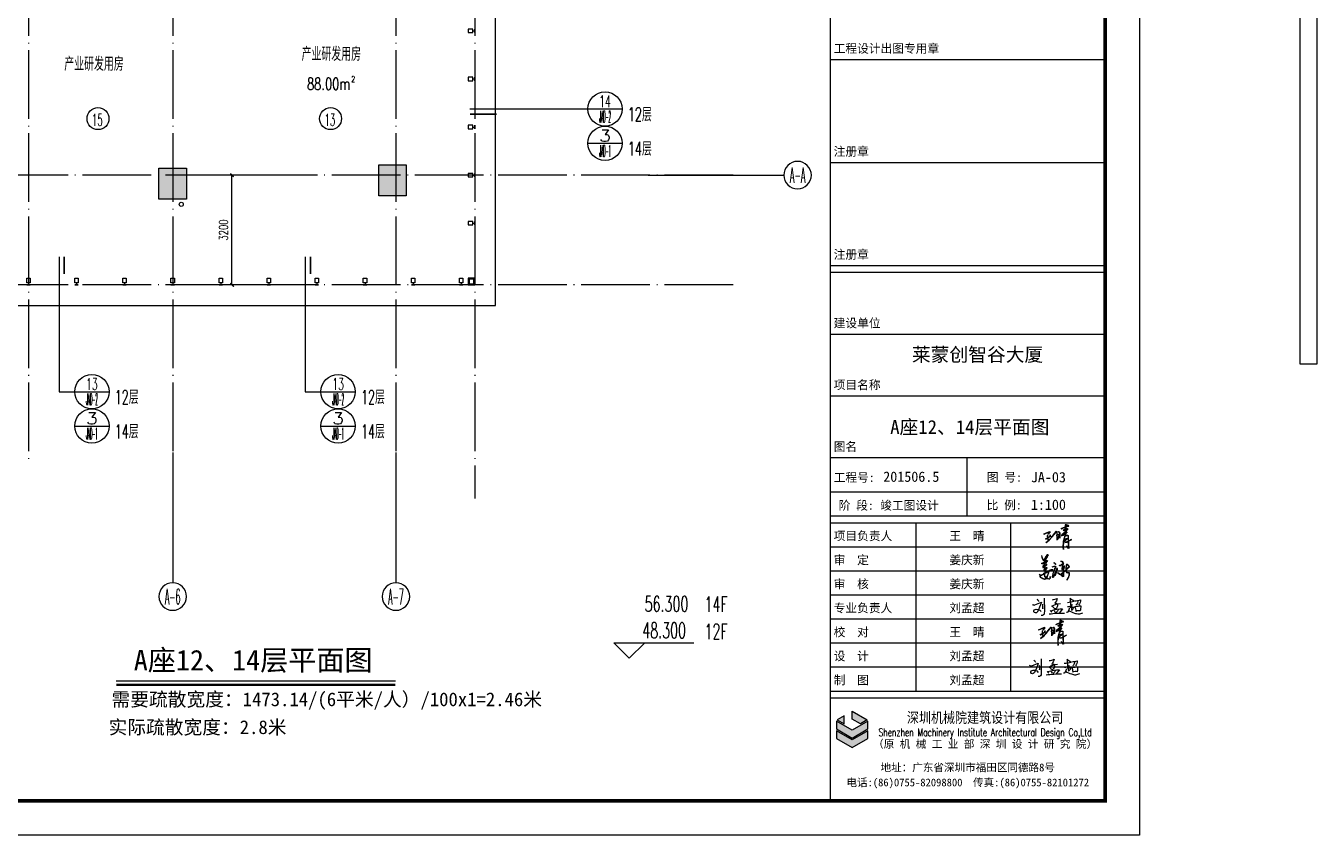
# Model space of a CAD drawing. Extents: x 1980812 to 2578970, y -669191 to 284498.
# Drawn here: x 2032492 to 2070085, y 16005 to 39583 of the extents above; entities that cross this region are included whole.
import ezdxf
from ezdxf.enums import TextEntityAlignment as Align

# ---------------------------------------------------------------- set-up
doc = ezdxf.new("R2010")
doc.units = 0
doc.header["$LTSCALE"] = 1000
doc.header["$MEASUREMENT"] = 0
doc.linetypes.add('DOTE', pattern=[2.42, 2, -0.2, 0.02, -0.2])
for name, color, linetype in [('0-电子签名', 7, 'Continuous'), ('A-ANNO-TEXT', 131, 'Continuous'), ('AXIS', 3, 'Continuous'), ('AXIS_TEXT', 7, 'Continuous'), ('COLU', 6, 'Continuous'), ('COLU_HATCH', 251, 'Continuous'), ('CURTWALL', 2, 'Continuous'), ('DIM_ELEV', 3, 'Continuous'), ('dote', 1, 'DOTE'), ('EQUIP_地漏', 255, 'Continuous'), ('TK', 1, 'Continuous'), ('VPIPE-雨水', 140, 'Continuous'), ('WALL', 4, 'Continuous'), ('WINDOW', 2, 'Continuous'), ('房号', 231, 'Continuous'), ('房间名称', 7, 'Continuous'), ('看线', 66, 'Continuous'), ('空线', 3, 'Continuous'), ('窗户分隔', 133, 'Continuous'), ('节点', 3, 'Continuous'), ('详细标注', 231, 'Continuous')]:
    doc.layers.add(name, color=color, linetype=linetype)
doc.styles.add('_TCH_AXIS', font='COMPLEX', dxfattribs={"bigfont": 'GBCBIG'})
doc.styles.add('_TCH_DIM_T3', font='SIMPLEX', dxfattribs={"width": 0.705882, "bigfont": 'GBCBIG'})
doc.styles.add('COMP', font='COMPLEX.shx', dxfattribs={"bigfont": 'hztxt'})
doc.styles.add('COMPLEX', font='COMPLEX')
doc.styles.add('HEITI', font='simplex.shx', dxfattribs={"width": 0.6, "bigfont": 'hztxt.shx'})
doc.styles.add('HZF', font='ROMANS2', dxfattribs={"width": 0.7, "bigfont": 'HZDF2'})
doc.styles.add('HZTXTW', font='txtw.shx', dxfattribs={"width": 0.6, "bigfont": 'hztxtw.shx'})
doc.styles.add('SONGTI', font='NSimSun.ttf', dxfattribs={"width": 1.1})
doc.dimstyles.new('_TCH_ARCH&&100', dxfattribs={"dimtxt": 255, "dimasz": 100, "dimexe": 250, "dimexo": 300, "dimgap": 122.5, "dimtad": 1, "dimdec": 0, "dimzin": 0, "dimdsep": 46, "dimtxsty": '_TCH_DIM_T3', "dimblk": 'ARCHTICK', "dimcen": 0.09, "dimclrt": 7, "dimazin": 2, "dimtfac": 1, "dimtdec": 0, "dimtix": 1, "dimtmove": 2, "dimatfit": 3, "dimfxl": 1, "dimtolj": 1, "dimtzin": 0, "dimarcsym": 0})

# ---------------------------------------------------------------- blocks, each defined once
blk = doc.blocks.new('_index')
blk.add_line((-0.5, 0), (0.5, 0))
blk.add_circle((0, 0), 0.5)
at = {"style": 'COMP'}
for tag, width, p, p2 in [('1', 2.333333, (-0.17, 0.05), (0.17, 0.05)), ('-', 1.166667, (-0.17, -0.39), (0.17, -0.39))]:
    blk.add_attdef(tag, text='', height=0.34, dxfattribs=dict(at, width=width)).set_placement(p, p2, align=Align.FIT)
blk = doc.blocks.new('_ArchTick')
at = {"color": 0, "linetype": 'ByBlock', "const_width": 0.4}
blk.add_lwpolyline([(-0.5, -0.5), (0.5, 0.5)], dxfattribs=at)
blk = doc.blocks.new('*D1703')
at = {"layer": 'Defpoints', "color": 0, "transparency": 16777216}
for p in [(41827, -23300), (42833, -23300), (42833, -26500)]:
    blk.add_point(p, dxfattribs=at)
at = {"layer": '详细标注', "color": 0, "lineweight": -2, "transparency": 16777216}
for p, q in [((42533, -23300), (41577, -23300)), ((41827, -26500), (41827, -23300)), ((42533, -26500), (41577, -26500))]:
    blk.add_line(p, q, dxfattribs=at)
at = {"layer": '详细标注', "color": 0, "lineweight": -2, "transparency": 16777216, "xscale": 100, "yscale": 100, "zscale": 100}
for p, rotation in [((41827, -23300), 90), ((41827, -26500), 270)]:
    blk.add_blockref('_ArchTick', p, dxfattribs=dict(at, rotation=rotation))
at = {"layer": '详细标注', "color": 7, "transparency": 16777216, "insert": (41577, -24900), "char_height": 255, "attachment_point": 5, "rotation": 90, "style": '_TCH_DIM_T3'}
blk.add_mtext('\\A1;3200', dxfattribs=at)
blk = doc.blocks.new('A$C18E54BEC')
at = {"layer": '房号'}
for centre in [(37926, -21655), (44696, -21655)]:
    blk.add_circle(centre, 320, dxfattribs=at)
at = {"layer": '房号', "style": 'HZTXTW', "width": 0.506757}
for s, p in [('15', (37751, -21869)), ('13', (44521, -21869))]:
    blk.add_text(s, height=358.4, dxfattribs=at).set_placement(p)
blk = doc.blocks.new('A$C312424F2')
at = {"layer": '房间名称', "style": 'HZTXTW', "width": 0.6}
for p in [(44718, -19773), (37809, -20061)]:
    blk.add_text('产业研发用房', height=400, rotation=0.0006, dxfattribs=at).set_placement(p, align=Align.MIDDLE_CENTER)
blk = doc.blocks.new('11~17层墙柱')
at = {"layer": 'COLU_HATCH'}
h = blk.add_hatch(color=256, dxfattribs=at)
h.dxf.hatch_style = 1
h.paths.add_polyline_path([(39700, 200), (40500, 200), (40500, -700), (39700, -700)])
h = blk.add_hatch(color=256, dxfattribs=at)
h.dxf.hatch_style = 1
h.paths.add_polyline_path([(46100, -600), (46100, 300), (46900, 300), (46900, -600)])
at = {"layer": 'COLU'}
for points in [[(39700, 200), (40500, 200), (40500, -700), (39700, -700)], [(46100, -600), (46100, 300), (46900, 300), (46900, -600)]]:
    blk.add_lwpolyline(points, close=True, dxfattribs=at)
blk = doc.blocks.new('A$C2FD3609A')
at = {"layer": 'VPIPE-雨水', "linetype": 'Continuous'}
blk.add_circle((40350, -24150), 60, dxfattribs=at)
blk = doc.blocks.new('竖梃0903')
at = {"layer": '窗户分隔'}
blk.add_line((115028288, 22648046), (115028222, 22648046), dxfattribs=at)
for points in [[(115028222, 22648096), (115028225, 22648096), (115028225, 22647996), (115028222, 22647996)], [(115028288, 22648096), (115028422, 22648096), (115028422, 22647996), (115028288, 22647996)]]:
    blk.add_lwpolyline(points, close=True, dxfattribs=at)
blk = doc.blocks.new('_AXISO')
blk.add_circle((0, 0), 0.5)
at = {"layer": 'AXIS_TEXT', "style": 'COMPLEX', "width": 1.041667}
blk.add_attdef('A', text='', height=0.56, dxfattribs=at).set_placement((-0.25, -0.28), (0.25, -0.28), align=Align.FIT)
blk = doc.blocks.new('王晴')
at = {"layer": '0-电子签名'}
for p, q in [((200027, -228005), (200173, -227944)), ((200028, -227999), (200174, -227938)), ((200033, -228003), (200178, -227942)), ((200178, -227954), (200136, -228003)), ((200179, -227948), (200137, -227997)), ((200184, -227952), (200142, -228001)), ((200173, -227944), (200178, -227954)), ((200174, -227938), (200179, -227948)), ((200178, -227942), (200184, -227952)), ((200296, -227996), (200344, -227938)), ((200297, -227990), (200345, -227932)), ((200302, -227994), (200350, -227936)), ((200344, -227938), (200353, -227948)), ((200345, -227932), (200354, -227942)), ((200350, -227936), (200359, -227946)), ((200353, -227948), (200354, -228157)), ((200354, -227942), (200355, -228151)), ((200359, -227946), (200360, -228155)), ((200394, -227952), (200408, -227941)), ((200395, -227946), (200409, -227935)), ((200400, -227950), (200414, -227939)), ((200408, -227941), (200427, -227983)), ((200409, -227935), (200428, -227977)), ((200414, -227939), (200433, -227981)), ((200427, -227983), (200423, -228106)), ((200428, -227977), (200424, -228101)), ((200433, -227981), (200429, -228104)), ((200470, -227864), (200610, -227801)), ((200470, -227870), (200609, -227807)), ((200475, -227868), (200615, -227805)), ((200542, -227971), (200482, -228026)), ((200543, -227965), (200483, -228020)), ((200548, -227969), (200488, -228024)), ((200514, -228025), (200566, -227983)), ((200515, -227909), (200581, -227858)), ((200565, -227917), (200515, -227909)), ((200516, -227903), (200582, -227852)), ((200566, -227912), (200516, -227903)), ((200521, -227907), (200587, -227856)), ((200571, -227915), (200521, -227907)), ((200571, -227944), (200542, -227971)), ((200572, -227938), (200543, -227965)), ((200577, -227942), (200548, -227969)), ((200576, -227894), (200565, -227917)), ((200565, -227989), (200616, -227954)), ((200577, -227888), (200566, -227912)), ((200566, -227983), (200617, -227948)), ((200570, -227772), (200568, -227800)), ((200568, -227800), (200576, -227894)), ((200571, -227766), (200569, -227794)), ((200569, -227794), (200577, -227888)), ((200605, -227775), (200570, -227772)), ((200606, -227769), (200571, -227766)), ((200631, -227873), (200571, -227944)), ((200581, -227892), (200571, -227915)), ((200571, -227987), (200622, -227952)), ((200632, -227867), (200572, -227938)), ((200576, -227770), (200574, -227798)), ((200574, -227798), (200581, -227892)), ((200610, -227773), (200576, -227770)), ((200636, -227871), (200577, -227942)), ((200616, -227954), (200580, -227993)), ((200581, -227858), (200610, -227861)), ((200617, -227948), (200581, -227987)), ((200582, -227852), (200611, -227855)), ((200622, -227952), (200586, -227991)), ((200587, -227856), (200616, -227859)), ((200656, -227795), (200605, -227775)), ((200657, -227789), (200606, -227769)), ((200609, -227807), (200656, -227803)), ((200661, -227793), (200610, -227773)), ((200610, -227801), (200657, -227797)), ((200610, -227861), (200631, -227873)), ((200611, -227855), (200632, -227867)), ((200615, -227805), (200661, -227801)), ((200616, -227859), (200636, -227871)), ((200656, -227803), (200656, -227795)), ((200657, -227797), (200657, -227789)), ((200661, -227801), (200661, -227793)), ((200066, -228130), (200161, -228076)), ((200067, -228124), (200162, -228070)), ((200072, -228128), (200167, -228074)), ((200077, -228215), (200156, -228159)), ((200077, -228221), (200155, -228165)), ((200082, -228219), (200161, -228163)), ((200122, -228029), (200114, -228045)), ((200114, -228045), (200122, -228119)), ((200123, -228024), (200115, -228040)), ((200115, -228040), (200123, -228114)), ((200127, -228027), (200120, -228043)), ((200120, -228043), (200127, -228118)), ((200122, -228119), (200142, -228176)), ((200123, -228114), (200143, -228170)), ((200127, -228118), (200148, -228174)), ((200155, -228165), (200226, -228085)), ((200156, -228159), (200227, -228079)), ((200161, -228076), (200199, -228047)), ((200161, -228163), (200232, -228083)), ((200162, -228070), (200200, -228041)), ((200167, -228074), (200205, -228045)), ((200199, -228047), (200174, -228041)), ((200200, -228041), (200175, -228035)), ((200205, -228045), (200180, -228039)), ((200226, -228085), (200296, -227996)), ((200227, -228079), (200297, -227990)), ((200232, -228083), (200302, -227994)), ((200357, -228050), (200360, -228029)), ((200358, -228044), (200361, -228024)), ((200360, -228029), (200397, -228012)), ((200361, -228024), (200398, -228006)), ((200402, -228054), (200362, -228121)), ((200362, -228121), (200363, -228138)), ((200363, -228048), (200366, -228027)), ((200403, -228048), (200363, -228115)), ((200363, -228115), (200364, -228132)), ((200363, -228138), (200368, -228140)), ((200364, -228132), (200369, -228134)), ((200366, -228027), (200402, -228010)), ((200408, -228052), (200368, -228119)), ((200368, -228140), (200424, -228067)), ((200368, -228119), (200369, -228136)), ((200369, -228134), (200425, -228061)), ((200369, -228136), (200373, -228138)), ((200373, -228138), (200430, -228065)), ((200397, -228012), (200416, -228025)), ((200398, -228006), (200416, -228019)), ((200402, -228010), (200421, -228023)), ((200416, -228025), (200402, -228054)), ((200416, -228019), (200403, -228048)), ((200421, -228023), (200408, -228052)), ((200482, -228026), (200471, -228047)), ((200471, -228047), (200513, -228031)), ((200483, -228020), (200472, -228041)), ((200472, -228041), (200514, -228025)), ((200488, -228024), (200477, -228045)), ((200477, -228045), (200519, -228029)), ((200513, -228031), (200565, -227989)), ((200519, -228201), (200513, -228335)), ((200520, -228195), (200514, -228329)), ((200519, -228029), (200571, -227987)), ((200539, -228112), (200519, -228201)), ((200525, -228199), (200519, -228333)), ((200540, -228106), (200520, -228195)), ((200545, -228110), (200525, -228199)), ((200535, -228131), (200633, -228110)), ((200536, -228125), (200634, -228104)), ((200561, -228035), (200539, -228112)), ((200562, -228029), (200540, -228106)), ((200541, -228129), (200639, -228108)), ((200567, -228033), (200545, -228110)), ((200632, -228121), (200548, -228184)), ((200548, -228184), (200567, -228214)), ((200633, -228115), (200549, -228178)), ((200549, -228178), (200568, -228209)), ((200638, -228119), (200554, -228182)), ((200554, -228182), (200572, -228212)), ((200580, -227993), (200561, -228035)), ((200581, -227987), (200562, -228029)), ((200586, -227991), (200567, -228033)), ((200567, -228214), (200602, -228209)), ((200568, -228209), (200603, -228203)), ((200572, -228212), (200607, -228207)), ((200578, -228051), (200599, -228037)), ((200579, -228045), (200600, -228031)), ((200584, -228049), (200605, -228035)), ((200599, -228037), (200626, -228040)), ((200600, -228031), (200627, -228034)), ((200602, -228209), (200658, -228179)), ((200603, -228203), (200659, -228174)), ((200605, -228035), (200632, -228038)), ((200607, -228207), (200664, -228178)), ((200622, -228327), (200612, -228307)), ((200623, -228322), (200613, -228301)), ((200628, -228325), (200618, -228305)), ((200626, -228040), (200643, -228047)), ((200627, -228034), (200643, -228041)), ((200632, -228038), (200648, -228045)), ((200633, -228110), (200632, -228121)), ((200634, -228104), (200633, -228115)), ((200639, -228108), (200638, -228119)), ((200643, -228092), (200641, -228137)), ((200641, -228137), (200648, -228226)), ((200643, -228086), (200642, -228131)), ((200642, -228131), (200649, -228220)), ((200643, -228041), (200643, -228086)), ((200643, -228047), (200643, -228092)), ((200648, -228090), (200647, -228135)), ((200647, -228135), (200654, -228224)), ((200648, -228045), (200648, -228090)), ((200648, -228226), (200651, -228319)), ((200649, -228220), (200652, -228313)), ((200652, -228313), (200655, -228367)), ((200654, -228224), (200657, -228317)), ((200658, -228179), (200712, -228150)), ((200659, -228174), (200713, -228145)), ((200664, -228178), (200718, -228148)), ((200712, -228150), (200734, -228140)), ((200713, -228145), (200735, -228134)), ((200718, -228148), (200740, -228138)), ((200513, -228335), (200516, -228400)), ((200514, -228329), (200517, -228394)), ((200519, -228333), (200522, -228398)), ((200632, -228340), (200622, -228327)), ((200633, -228335), (200623, -228322)), ((200638, -228339), (200628, -228325)), ((200654, -228372), (200632, -228340)), ((200655, -228367), (200633, -228335)), ((200660, -228371), (200638, -228339)), ((200651, -228319), (200654, -228372)), ((200657, -228317), (200660, -228371))]:
    blk.add_line(p, q, dxfattribs=at)
blk = doc.blocks.new('姜庆新')
at = {"color": 7}
for p, q in [((200141, -229180), (200149, -229212)), ((200143, -229185), (200151, -229218)), ((200146, -229181), (200154, -229214)), ((200149, -229212), (200156, -229235)), ((200151, -229218), (200158, -229240)), ((200151, -229365), (200214, -229342)), ((200151, -229374), (200151, -229365)), ((200171, -229374), (200151, -229374)), ((200153, -229370), (200216, -229348)), ((200153, -229379), (200153, -229370)), ((200172, -229379), (200153, -229379)), ((200154, -229214), (200161, -229237)), ((200156, -229235), (200165, -229262)), ((200156, -229367), (200219, -229344)), ((200156, -229375), (200156, -229367)), ((200176, -229375), (200156, -229375)), ((200158, -229240), (200167, -229267)), ((200161, -229237), (200170, -229264)), ((200165, -229262), (200186, -229286)), ((200167, -229267), (200188, -229291)), ((200170, -229264), (200191, -229288)), ((200197, -229345), (200171, -229374)), ((200199, -229351), (200172, -229379)), ((200202, -229347), (200176, -229375)), ((200186, -229286), (200206, -229286)), ((200188, -229291), (200208, -229291)), ((200191, -229288), (200211, -229288)), ((200233, -229289), (200197, -229345)), ((200216, -229376), (200197, -229409)), ((200235, -229294), (200199, -229351)), ((200218, -229382), (200199, -229414)), ((200238, -229290), (200202, -229347)), ((200221, -229378), (200202, -229411)), ((200206, -229286), (200220, -229276)), ((200208, -229291), (200222, -229281)), ((200211, -229288), (200225, -229278)), ((200219, -229352), (200212, -229424)), ((200221, -229358), (200213, -229430)), ((200214, -229342), (200236, -229323)), ((200216, -229348), (200237, -229328)), ((200243, -229355), (200216, -229376)), ((200224, -229354), (200217, -229426)), ((200245, -229360), (200218, -229382)), ((200219, -229344), (200241, -229324)), ((200220, -229365), (200219, -229352)), ((200220, -229276), (200231, -229255)), ((200230, -229378), (200220, -229365)), ((200248, -229357), (200221, -229378)), ((200222, -229370), (200221, -229358)), ((200222, -229281), (200233, -229260)), ((200232, -229383), (200222, -229370)), ((200225, -229367), (200224, -229354)), ((200225, -229278), (200236, -229256)), ((200235, -229380), (200225, -229367)), ((200231, -229255), (200244, -229231)), ((200233, -229260), (200246, -229236)), ((200257, -229238), (200233, -229289)), ((200259, -229243), (200235, -229294)), ((200236, -229256), (200249, -229232)), ((200236, -229323), (200261, -229310)), ((200237, -229328), (200263, -229315)), ((200262, -229239), (200238, -229290)), ((200241, -229324), (200266, -229312)), ((200267, -229321), (200243, -229355)), ((200244, -229231), (200258, -229204)), ((200269, -229327), (200245, -229360)), ((200246, -229236), (200260, -229209)), ((200272, -229323), (200248, -229357)), ((200249, -229232), (200263, -229205)), ((200275, -229208), (200257, -229238)), ((200268, -229395), (200257, -229386)), ((200258, -229204), (200274, -229170)), ((200277, -229213), (200259, -229243)), ((200270, -229400), (200259, -229392)), ((200260, -229209), (200276, -229175)), ((200261, -229310), (200273, -229300)), ((200280, -229210), (200262, -229239)), ((200273, -229397), (200262, -229388)), ((200263, -229205), (200279, -229172)), ((200263, -229315), (200274, -229305)), ((200266, -229312), (200277, -229302)), ((200287, -229300), (200267, -229321)), ((200268, -229400), (200268, -229395)), ((200288, -229305), (200269, -229327)), ((200292, -229302), (200272, -229323)), ((200273, -229300), (200287, -229300)), ((200273, -229402), (200273, -229397)), ((200274, -229170), (200282, -229153)), ((200274, -229305), (200288, -229305)), ((200285, -229182), (200275, -229208)), ((200276, -229175), (200284, -229158)), ((200287, -229188), (200277, -229213)), ((200277, -229302), (200292, -229302)), ((200279, -229172), (200287, -229154)), ((200290, -229184), (200280, -229210)), ((200282, -229153), (200299, -229157)), ((200284, -229158), (200301, -229162)), ((200299, -229157), (200285, -229182)), ((200287, -229154), (200304, -229159)), ((200301, -229162), (200287, -229188)), ((200304, -229159), (200290, -229184)), ((200438, -229349), (200452, -229355)), ((200440, -229355), (200454, -229360)), ((200443, -229351), (200457, -229357)), ((200452, -229355), (200458, -229361)), ((200454, -229360), (200460, -229366)), ((200457, -229357), (200463, -229363)), ((200458, -229361), (200464, -229371)), ((200460, -229366), (200465, -229376)), ((200463, -229363), (200469, -229372)), ((200464, -229371), (200476, -229376)), ((200465, -229376), (200478, -229382)), ((200469, -229372), (200481, -229378)), ((200479, -229393), (200471, -229391)), ((200481, -229399), (200473, -229396)), ((200476, -229376), (200479, -229393)), ((200484, -229395), (200476, -229392)), ((200478, -229382), (200481, -229399)), ((200481, -229378), (200484, -229395)), ((200601, -229313), (200634, -229318)), ((200603, -229318), (200635, -229324)), ((200606, -229314), (200639, -229320)), ((200607, -229412), (200625, -229396)), ((200612, -229414), (200630, -229398)), ((200625, -229396), (200638, -229388)), ((200627, -229402), (200640, -229393)), ((200630, -229398), (200643, -229389)), ((200634, -229318), (200648, -229324)), ((200635, -229324), (200650, -229329)), ((200638, -229388), (200658, -229383)), ((200639, -229320), (200653, -229326)), ((200640, -229393), (200659, -229389)), ((200653, -229348), (200642, -229345)), ((200643, -229389), (200663, -229385)), ((200655, -229353), (200644, -229351)), ((200658, -229350), (200647, -229347)), ((200648, -229324), (200656, -229335)), ((200652, -229398), (200648, -229422)), ((200650, -229329), (200658, -229341)), ((200663, -229371), (200652, -229398)), ((200653, -229326), (200661, -229337)), ((200658, -229341), (200653, -229348)), ((200665, -229376), (200654, -229403)), ((200659, -229346), (200655, -229353)), ((200656, -229335), (200658, -229341)), ((200668, -229372), (200657, -229399)), ((200658, -229341), (200659, -229346)), ((200663, -229343), (200658, -229350)), ((200658, -229383), (200675, -229378)), ((200659, -229389), (200676, -229383)), ((200661, -229337), (200663, -229343)), ((200668, -229362), (200663, -229371)), ((200663, -229385), (200680, -229380)), ((200669, -229368), (200665, -229376)), ((200679, -229375), (200668, -229362)), ((200673, -229364), (200668, -229372)), ((200681, -229380), (200669, -229368)), ((200684, -229377), (200673, -229364)), ((200675, -229378), (200679, -229375)), ((200676, -229383), (200681, -229380)), ((200680, -229380), (200684, -229377)), ((200748, -229395), (200740, -229409)), ((200753, -229397), (200745, -229411)), ((200760, -229393), (200748, -229395)), ((200761, -229399), (200750, -229400)), ((200765, -229395), (200753, -229397)), ((200785, -229413), (200760, -229393)), ((200787, -229419), (200761, -229399)), ((200790, -229415), (200765, -229395)), ((200084, -229634), (200114, -229644)), ((200086, -229639), (200116, -229649)), ((200089, -229636), (200119, -229646)), ((200113, -229691), (200111, -229672)), ((200114, -229696), (200113, -229678)), ((200128, -229709), (200113, -229691)), ((200114, -229644), (200125, -229648)), ((200130, -229714), (200114, -229696)), ((200116, -229649), (200127, -229653)), ((200117, -229692), (200116, -229674)), ((200133, -229711), (200117, -229692)), ((200119, -229646), (200130, -229650)), ((200125, -229648), (200137, -229648)), ((200127, -229653), (200138, -229653)), ((200155, -229730), (200128, -229709)), ((200130, -229650), (200142, -229650)), ((200160, -229732), (200133, -229711)), ((200137, -229648), (200154, -229648)), ((200138, -229653), (200155, -229653)), ((200142, -229650), (200159, -229650)), ((200154, -229648), (200169, -229635)), ((200155, -229653), (200171, -229641)), ((200159, -229650), (200174, -229637)), ((200169, -229635), (200189, -229631)), ((200171, -229641), (200191, -229636)), ((200174, -229637), (200194, -229633)), ((200180, -229434), (200178, -229453)), ((200178, -229453), (200180, -229466)), ((200182, -229440), (200179, -229458)), ((200179, -229458), (200182, -229471)), ((200197, -229409), (200180, -229434)), ((200180, -229466), (200190, -229466)), ((200199, -229414), (200182, -229440)), ((200182, -229471), (200192, -229471)), ((200185, -229436), (200183, -229455)), ((200183, -229455), (200185, -229467)), ((200202, -229411), (200185, -229436)), ((200185, -229467), (200195, -229467)), ((200189, -229631), (200210, -229610)), ((200190, -229466), (200209, -229444)), ((200191, -229636), (200212, -229615)), ((200192, -229471), (200211, -229450)), ((200194, -229633), (200215, -229612)), ((200195, -229467), (200214, -229446)), ((200197, -229539), (200209, -229522)), ((200205, -229539), (200197, -229539)), ((200199, -229544), (200211, -229527)), ((200206, -229544), (200199, -229544)), ((200202, -229541), (200214, -229524)), ((200210, -229541), (200202, -229541)), ((200219, -229542), (200205, -229539)), ((200221, -229547), (200206, -229544)), ((200209, -229444), (200246, -229415)), ((200209, -229522), (200223, -229502)), ((200224, -229544), (200210, -229541)), ((200210, -229610), (200230, -229600)), ((200211, -229450), (200247, -229420)), ((200211, -229527), (200225, -229508)), ((200212, -229424), (200216, -229488)), ((200212, -229615), (200232, -229605)), ((200213, -229430), (200218, -229494)), ((200222, -229599), (200213, -229633)), ((200213, -229633), (200214, -229662)), ((200214, -229446), (200251, -229416)), ((200214, -229524), (200228, -229504)), ((200214, -229662), (200219, -229685)), ((200215, -229612), (200235, -229602)), ((200223, -229604), (200215, -229638)), ((200215, -229638), (200216, -229668)), ((200216, -229488), (200217, -229514)), ((200216, -229668), (200221, -229690)), ((200217, -229426), (200221, -229490)), ((200217, -229514), (200217, -229529)), ((200217, -229529), (200219, -229542)), ((200218, -229494), (200219, -229519)), ((200226, -229600), (200218, -229634)), ((200218, -229634), (200219, -229664)), ((200219, -229519), (200219, -229535)), ((200219, -229535), (200221, -229547)), ((200219, -229664), (200224, -229687)), ((200219, -229685), (200260, -229729)), ((200221, -229490), (200222, -229515)), ((200221, -229690), (200262, -229734)), ((200222, -229515), (200222, -229531)), ((200222, -229531), (200224, -229544)), ((200224, -229579), (200222, -229599)), ((200223, -229502), (200239, -229490)), ((200226, -229584), (200223, -229604)), ((200239, -229539), (200224, -229579)), ((200224, -229687), (200265, -229731)), ((200225, -229508), (200240, -229495)), ((200240, -229544), (200226, -229584)), ((200229, -229581), (200226, -229600)), ((200228, -229504), (200243, -229491)), ((200243, -229541), (200229, -229581)), ((200230, -229600), (200240, -229593)), ((200232, -229605), (200242, -229598)), ((200235, -229602), (200245, -229595)), ((200239, -229490), (200250, -229480)), ((200256, -229504), (200239, -229539)), ((200240, -229495), (200252, -229485)), ((200257, -229509), (200240, -229544)), ((200240, -229593), (200268, -229579)), ((200242, -229598), (200270, -229584)), ((200243, -229491), (200255, -229481)), ((200260, -229506), (200243, -229541)), ((200245, -229595), (200273, -229581)), ((200246, -229415), (200268, -229400)), ((200247, -229420), (200270, -229406)), ((200260, -229705), (200247, -229719)), ((200262, -229710), (200249, -229724)), ((200250, -229480), (200260, -229471)), ((200251, -229416), (200273, -229402)), ((200252, -229485), (200262, -229477)), ((200265, -229707), (200252, -229721)), ((200255, -229481), (200265, -229473)), ((200271, -229475), (200256, -229504)), ((200273, -229481), (200257, -229509)), ((200260, -229471), (200271, -229473)), ((200276, -229477), (200260, -229506)), ((200277, -229685), (200260, -229705)), ((200262, -229477), (200273, -229478)), ((200279, -229690), (200262, -229710)), ((200265, -229473), (200276, -229474)), ((200282, -229687), (200265, -229707)), ((200268, -229579), (200274, -229575)), ((200270, -229406), (200270, -229400)), ((200270, -229584), (200276, -229580)), ((200271, -229473), (200271, -229475)), ((200273, -229478), (200273, -229481)), ((200273, -229581), (200279, -229576)), ((200274, -229575), (200302, -229559)), ((200276, -229474), (200276, -229477)), ((200276, -229580), (200304, -229564)), ((200280, -229674), (200277, -229685)), ((200279, -229576), (200307, -229561)), ((200281, -229679), (200279, -229690)), ((200287, -229661), (200280, -229674)), ((200288, -229666), (200281, -229679)), ((200285, -229675), (200282, -229687)), ((200292, -229663), (200285, -229675)), ((200295, -229637), (200287, -229661)), ((200297, -229642), (200288, -229666)), ((200300, -229639), (200292, -229663)), ((200302, -229617), (200295, -229637)), ((200304, -229622), (200297, -229642)), ((200307, -229619), (200300, -229639)), ((200302, -229559), (200319, -229549)), ((200309, -229592), (200302, -229617)), ((200304, -229564), (200321, -229554)), ((200311, -229597), (200304, -229622)), ((200307, -229561), (200324, -229551)), ((200314, -229593), (200307, -229619)), ((200315, -229562), (200309, -229592)), ((200317, -229567), (200311, -229597)), ((200320, -229564), (200314, -229593)), ((200319, -229549), (200357, -229529)), ((200321, -229554), (200359, -229535)), ((200324, -229551), (200362, -229531)), ((200353, -229719), (200357, -229684)), ((200355, -229724), (200359, -229689)), ((200357, -229529), (200376, -229525)), ((200358, -229721), (200362, -229685)), ((200359, -229535), (200378, -229530)), ((200362, -229531), (200381, -229527)), ((200376, -229525), (200389, -229519)), ((200378, -229530), (200390, -229525)), ((200381, -229527), (200394, -229521)), ((200389, -229519), (200413, -229518)), ((200390, -229525), (200414, -229523)), ((200394, -229521), (200418, -229520)), ((200403, -229449), (200427, -229441)), ((200411, -229662), (200403, -229693)), ((200403, -229693), (200410, -229698)), ((200405, -229454), (200429, -229447)), ((200413, -229668), (200405, -229699)), ((200405, -229699), (200412, -229703)), ((200408, -229450), (200432, -229443)), ((200416, -229664), (200408, -229695)), ((200408, -229695), (200415, -229699)), ((200410, -229698), (200424, -229698)), ((200414, -229637), (200411, -229662)), ((200412, -229703), (200426, -229703)), ((200413, -229518), (200420, -229518)), ((200416, -229642), (200413, -229668)), ((200414, -229523), (200422, -229523)), ((200417, -229614), (200414, -229637)), ((200415, -229699), (200429, -229699)), ((200419, -229619), (200416, -229642)), ((200419, -229639), (200416, -229664)), ((200431, -229584), (200417, -229614)), ((200418, -229520), (200425, -229520)), ((200433, -229590), (200419, -229619)), ((200422, -229616), (200419, -229639)), ((200436, -229586), (200422, -229616)), ((200424, -229698), (200434, -229691)), ((200426, -229703), (200436, -229696)), ((200427, -229441), (200450, -229434)), ((200429, -229447), (200451, -229440)), ((200429, -229699), (200439, -229692)), ((200441, -229556), (200431, -229584)), ((200432, -229443), (200454, -229436)), ((200443, -229561), (200433, -229590)), ((200434, -229691), (200451, -229662)), ((200446, -229558), (200436, -229586)), ((200436, -229696), (200453, -229668)), ((200439, -229692), (200456, -229664)), ((200455, -229521), (200441, -229556)), ((200457, -229526), (200443, -229561)), ((200460, -229523), (200446, -229558)), ((200450, -229434), (200455, -229434)), ((200451, -229440), (200457, -229440)), ((200451, -229662), (200474, -229610)), ((200453, -229668), (200475, -229615)), ((200454, -229436), (200460, -229436)), ((200455, -229434), (200469, -229434)), ((200462, -229495), (200455, -229521)), ((200456, -229664), (200479, -229612)), ((200457, -229440), (200471, -229440)), ((200464, -229501), (200457, -229526)), ((200460, -229436), (200474, -229436)), ((200467, -229497), (200460, -229523)), ((200474, -229481), (200462, -229495)), ((200475, -229486), (200464, -229501)), ((200479, -229483), (200467, -229497)), ((200469, -229603), (200467, -229633)), ((200467, -229633), (200467, -229647)), ((200467, -229647), (200468, -229659)), ((200471, -229608), (200468, -229638)), ((200468, -229659), (200488, -229630)), ((200468, -229638), (200468, -229652)), ((200468, -229652), (200470, -229665)), ((200469, -229434), (200476, -229436)), ((200491, -229569), (200469, -229603)), ((200470, -229665), (200490, -229635)), ((200471, -229440), (200478, -229441)), ((200492, -229574), (200471, -229608)), ((200474, -229605), (200471, -229634)), ((200471, -229634), (200471, -229648)), ((200471, -229648), (200473, -229661)), ((200473, -229661), (200493, -229632)), ((200474, -229436), (200481, -229438)), ((200478, -229460), (200474, -229481)), ((200496, -229571), (200474, -229605)), ((200474, -229610), (200496, -229573)), ((200480, -229465), (200475, -229486)), ((200475, -229615), (200498, -229578)), ((200476, -229436), (200486, -229447)), ((200478, -229441), (200488, -229452)), ((200486, -229447), (200478, -229460)), ((200483, -229462), (200479, -229483)), ((200479, -229612), (200501, -229575)), ((200488, -229452), (200480, -229465)), ((200481, -229438), (200491, -229449)), ((200491, -229449), (200483, -229462)), ((200488, -229630), (200489, -229604)), ((200489, -229604), (200499, -229594)), ((200490, -229635), (200491, -229610)), ((200516, -229497), (200491, -229569)), ((200491, -229610), (200501, -229600)), ((200518, -229502), (200492, -229574)), ((200493, -229632), (200494, -229606)), ((200494, -229606), (200504, -229596)), ((200521, -229498), (200496, -229571)), ((200496, -229573), (200510, -229546)), ((200498, -229578), (200512, -229552)), ((200499, -229594), (200508, -229587)), ((200501, -229575), (200515, -229548)), ((200501, -229600), (200509, -229593)), ((200504, -229596), (200513, -229589)), ((200508, -229587), (200547, -229599)), ((200509, -229593), (200549, -229604)), ((200510, -229546), (200525, -229509)), ((200512, -229552), (200526, -229515)), ((200513, -229589), (200552, -229600)), ((200515, -229548), (200530, -229511)), ((200527, -229494), (200516, -229497)), ((200529, -229499), (200518, -229502)), ((200532, -229496), (200521, -229498)), ((200525, -229509), (200527, -229494)), ((200526, -229515), (200529, -229499)), ((200530, -229511), (200532, -229496)), ((200547, -229599), (200571, -229621)), ((200549, -229604), (200573, -229627)), ((200552, -229600), (200576, -229623)), ((200566, -229410), (200581, -229417)), ((200567, -229416), (200583, -229423)), ((200571, -229412), (200586, -229419)), ((200571, -229621), (200594, -229633)), ((200573, -229627), (200596, -229638)), ((200576, -229623), (200599, -229634)), ((200581, -229417), (200601, -229416)), ((200583, -229423), (200603, -229421)), ((200586, -229419), (200606, -229418)), ((200594, -229633), (200628, -229644)), ((200596, -229638), (200630, -229649)), ((200599, -229634), (200633, -229646)), ((200601, -229416), (200607, -229412)), ((200603, -229421), (200608, -229417)), ((200606, -229418), (200612, -229414)), ((200608, -229417), (200627, -229402)), ((200618, -229635), (200636, -229607)), ((200628, -229661), (200618, -229635)), ((200620, -229641), (200638, -229612)), ((200630, -229666), (200620, -229641)), ((200623, -229637), (200641, -229609)), ((200633, -229663), (200623, -229637)), ((200628, -229644), (200645, -229645)), ((200642, -229676), (200628, -229661)), ((200630, -229649), (200647, -229651)), ((200644, -229682), (200630, -229666)), ((200633, -229646), (200650, -229647)), ((200647, -229678), (200633, -229663)), ((200636, -229491), (200635, -229511)), ((200635, -229511), (200646, -229512)), ((200646, -229446), (200636, -229491)), ((200636, -229607), (200677, -229580)), ((200638, -229496), (200637, -229516)), ((200637, -229516), (200648, -229518)), ((200648, -229451), (200638, -229496)), ((200638, -229612), (200679, -229586)), ((200641, -229493), (200640, -229513)), ((200640, -229513), (200651, -229514)), ((200651, -229448), (200641, -229493)), ((200641, -229609), (200682, -229582)), ((200653, -229688), (200642, -229676)), ((200655, -229693), (200644, -229682)), ((200648, -229422), (200646, -229446)), ((200646, -229512), (200663, -229502)), ((200658, -229690), (200647, -229678)), ((200650, -229427), (200648, -229451)), ((200648, -229518), (200665, -229508)), ((200654, -229403), (200650, -229427)), ((200653, -229423), (200651, -229448)), ((200651, -229514), (200668, -229504)), ((200657, -229399), (200653, -229423)), ((200672, -229679), (200653, -229688)), ((200674, -229685), (200655, -229693)), ((200677, -229681), (200658, -229690)), ((200663, -229502), (200682, -229467)), ((200665, -229508), (200684, -229472)), ((200668, -229504), (200687, -229469)), ((200682, -229434), (200672, -229572)), ((200672, -229572), (200672, -229601)), ((200672, -229601), (200672, -229655)), ((200672, -229655), (200672, -229679)), ((200684, -229440), (200674, -229577)), ((200674, -229577), (200674, -229607)), ((200674, -229607), (200674, -229661)), ((200674, -229661), (200674, -229685)), ((200687, -229436), (200677, -229573)), ((200677, -229580), (200717, -229542)), ((200677, -229573), (200677, -229603)), ((200677, -229603), (200677, -229657)), ((200677, -229657), (200677, -229681)), ((200679, -229586), (200719, -229547)), ((200686, -229426), (200682, -229434)), ((200682, -229467), (200692, -229456)), ((200682, -229582), (200722, -229544)), ((200688, -229431), (200684, -229440)), ((200684, -229472), (200693, -229461)), ((200703, -229449), (200686, -229426)), ((200691, -229428), (200687, -229436)), ((200687, -229469), (200697, -229457)), ((200705, -229454), (200688, -229431)), ((200708, -229450), (200691, -229428)), ((200692, -229456), (200703, -229449)), ((200693, -229461), (200705, -229454)), ((200697, -229457), (200708, -229450)), ((200717, -229542), (200740, -229524)), ((200719, -229547), (200742, -229529)), ((200722, -229544), (200745, -229525)), ((200737, -229440), (200731, -229478)), ((200731, -229478), (200733, -229519)), ((200739, -229445), (200733, -229484)), ((200733, -229484), (200735, -229525)), ((200733, -229519), (200738, -229552)), ((200735, -229525), (200740, -229557)), ((200742, -229442), (200736, -229480)), ((200736, -229480), (200738, -229521)), ((200740, -229409), (200737, -229440)), ((200738, -229521), (200743, -229554)), ((200738, -229552), (200740, -229572)), ((200742, -229414), (200739, -229445)), ((200740, -229524), (200781, -229475)), ((200740, -229557), (200742, -229577)), ((200740, -229572), (200747, -229589)), ((200750, -229400), (200742, -229414)), ((200745, -229411), (200742, -229442)), ((200742, -229529), (200783, -229481)), ((200742, -229577), (200749, -229594)), ((200743, -229554), (200745, -229573)), ((200745, -229525), (200786, -229477)), ((200745, -229573), (200752, -229590)), ((200747, -229589), (200778, -229592)), ((200749, -229594), (200780, -229597)), ((200752, -229590), (200783, -229593)), ((200778, -229592), (200806, -229592)), ((200780, -229597), (200808, -229597)), ((200781, -229475), (200788, -229471)), ((200783, -229481), (200790, -229477)), ((200783, -229593), (200811, -229593)), ((200799, -229429), (200785, -229413)), ((200795, -229702), (200785, -229720)), ((200786, -229477), (200793, -229473)), ((200801, -229434), (200787, -229419)), ((200797, -229707), (200787, -229726)), ((200788, -229471), (200813, -229457)), ((200804, -229431), (200790, -229415)), ((200790, -229477), (200815, -229462)), ((200800, -229704), (200790, -229722)), ((200793, -229473), (200818, -229459)), ((200796, -229691), (200795, -229702)), ((200806, -229658), (200796, -229691)), ((200798, -229696), (200797, -229707)), ((200808, -229663), (200798, -229696)), ((200809, -229439), (200799, -229429)), ((200801, -229692), (200800, -229704)), ((200811, -229444), (200801, -229434)), ((200811, -229660), (200801, -229692)), ((200814, -229440), (200804, -229431)), ((200806, -229592), (200808, -229606)), ((200812, -229634), (200806, -229658)), ((200808, -229597), (200810, -229611)), ((200808, -229606), (200812, -229610)), ((200814, -229639), (200808, -229663)), ((200813, -229457), (200809, -229439)), ((200810, -229611), (200814, -229615)), ((200815, -229462), (200811, -229444)), ((200811, -229593), (200813, -229607)), ((200817, -229636), (200811, -229660)), ((200812, -229610), (200812, -229634)), ((200813, -229607), (200817, -229612)), ((200818, -229459), (200814, -229440)), ((200814, -229615), (200814, -229639)), ((200817, -229612), (200817, -229636)), ((200157, -229736), (200130, -229714)), ((200214, -229751), (200155, -229730)), ((200216, -229757), (200157, -229736)), ((200219, -229753), (200160, -229732)), ((200234, -229746), (200214, -229751)), ((200236, -229751), (200216, -229757)), ((200239, -229748), (200219, -229753)), ((200247, -229719), (200234, -229746)), ((200249, -229724), (200236, -229751)), ((200252, -229721), (200239, -229748)), ((200260, -229729), (200285, -229730)), ((200262, -229734), (200287, -229736)), ((200265, -229731), (200290, -229732)), ((200285, -229730), (200319, -229742)), ((200287, -229736), (200321, -229747)), ((200290, -229732), (200324, -229743)), ((200319, -229742), (200343, -229734)), ((200321, -229747), (200345, -229740)), ((200324, -229743), (200348, -229736)), ((200345, -229732), (200353, -229719)), ((200347, -229737), (200355, -229724)), ((200350, -229733), (200358, -229721)), ((200758, -229763), (200753, -229773)), ((200760, -229768), (200754, -229778)), ((200763, -229765), (200757, -229774)), ((200765, -229750), (200758, -229763)), ((200767, -229755), (200760, -229768)), ((200770, -229752), (200763, -229765)), ((200785, -229720), (200765, -229750)), ((200787, -229726), (200767, -229755)), ((200790, -229722), (200770, -229752))]:
    blk.add_line(p, q, dxfattribs=at)
blk = doc.blocks.new('刘孟超')
at = {"linetype": 'ByBlock'}
for points in [[(495091.72, 145730.1, 0.257492), (495092.62, 145729.9), (495094.78, 145730.83, -0.079168), (495093.34, 145727.45, -1.070102), (495092.37, 145728.17), (495092.37, 145728.17, -0.407235), (495094.73, 145727.64, -16.585249)], [(495095.74, 145732.24, -0.015065), (495095.79, 145727.11, -0.255684), (495095.54, 145726.49, -0.286701), (495094.71, 145726.24, 0.222983)], [(495095.14, 145730.13, -0.017378), (495095.24, 145728.57, -0.002652), (495095.36, 145729.35, 0.127374)], [(495099.21, 145728.72, 0.162192), (495098.33, 145729.43, -0.131454), (495101.35, 145730.4, 21.415686)], [(495098.53, 145731.66, 0.05888), (495100.2, 145732.13, -0.116148), (495099.38, 145730.47, -0.613981), (495100.26, 145729.8, -0.172484), (495099.9, 145728.8, -0.605124), (495099.21, 145728.72, -0.614486)], [(495103.65, 145730.73, 0.022121), (495105.95, 145731.17, -0.121506), (495104.57, 145732.17), (495104.74, 145729.79)], [(495103.71, 145729.37, 0.222169), (495105.27, 145729.99, 0.192394), (495105.09, 145728.11, 0.108587), (495105.96, 145729.01, 0.063647), (495104.64, 145728.99)], [(495106.11, 145729.48, -0.115597), (495106.52, 145727.7, 6.775042)], [(495106.17, 145731.29, 0.056173), (495108.08, 145731.61, -0.1953), (495107.46, 145729.85, -1.31616)], [(495106.39, 145729.34, -0.025855), (495108.2, 145729.57, -0.058915), (495108.01, 145727.83, -0.574013)], [(495107.13, 145731.4, -0.276036), (495106.52, 145729.82, 0.273163)], [(495097.44, 145726.81, -0.049677), (495102.69, 145727.1, 0.119852)], [(495098.1, 145727.91, -0.089002), (495102.03, 145728.53), (495100.84, 145727.12)], [(495100.55, 145728.26, -0.150827), (495099.84, 145727.3, -0.206078)], [(495104.33, 145728.91, -0.086653), (495103.8, 145727.51, -0.315537), (495103.4, 145727.33, -2.029986)], [(495104.05, 145728.01, 0.079604), (495106.07, 145727.12, 0.08202), (495107.55, 145726.84, 0.054732), (495108.93, 145727.24, 1.004582)], [(495106.6, 145727.8, -0.17534), (495108.05, 145727.98, 4.795915)]]:
    blk.add_lwpolyline(points, format="xyb", dxfattribs=at)
for points in [[(495097.79, 145727.94), (495098.33, 145727.38)], [(495099.2, 145727.94), (495099.51, 145727.35)]]:
    blk.add_lwpolyline(points, dxfattribs=at)
blk.add_open_spline([(495093.29, 145731.82), (495093.42, 145731.76), (495093.51, 145731.61), (495093.63, 145731.48), (495093.81, 145731.29), (495093.8, 145731.08)], degree=3, knots=[0, 0, 0, 0, 67.572156, 111.127332, 147.975147, 147.975147, 147.975147, 147.975147])
blk = doc.blocks.new('A$C4923384A')
at = {"layer": 'CURTWALL'}
for points in [[(48900, -26300), (48700, -26300), (48700, -26500), (48900, -26500)], [(48870, -26330), (48730, -26330), (48730, -26470), (48870, -26470)]]:
    blk.add_lwpolyline(points, close=True, dxfattribs=at)
at = {"layer": '看线', "color": 2}
for p, q in [((49500, -27100), (49500, -4500)), ((13750, -27100), (49500, -27100))]:
    blk.add_line(p, q, dxfattribs=at)
at = {"layer": '房间名称', "style": 'HZF', "width": 0.7}
for s, height, p in [('88.00m', 350, (44638.7, -20640.7)), ('2', 175, (45355.4, -20502.7))]:
    blk.add_text(s, height=height, dxfattribs=at).set_placement(p, align=Align.MIDDLE_CENTER)
at = {"layer": '详细标注'}
dim = blk.add_aligned_dim(p1=(42833.2, -26500), p2=(42833.2, -23300), distance=1006.5, dimstyle='_TCH_ARCH&&100', dxfattribs=at)
dim.commit()
dim.dimension.update_dxf_attribs({"geometry": '*D1703', "text_midpoint": (41576.7, -24900)})

msp = doc.modelspace()

# ---------------------------------------------------------------- hatches: boundary and pattern name
at = {"layer": 'TK'}
h = msp.add_hatch(color=256, dxfattribs=at)
h.paths.add_polyline_path([(2056788.7, 19251.3), (2056549.9, 19389.3), (2056549.9, 19615.5), (2056984.7, 19364.5)])
h.paths.add_polyline_path([(2056115, 19364.5), (2056311, 19251.3), (2056311, 19477.6)])
h.paths.add_polyline_path([(2056092.6, 19099.4), (2056549.9, 18835.4), (2057007.1, 19099.4), (2057007.1, 19325.7), (2056549.9, 19061.7), (2056092.6, 19325.7)])
h.paths.add_polyline_path([(2056549.9, 18557.4), (2057007.1, 18821.4), (2057007.1, 19047.7), (2056549.9, 18783.7), (2056092.6, 19047.7), (2056092.6, 18821.4)])

# ---------------------------------------------------------------- linework, layer by layer
at = {"layer": 'A-ANNO-TEXT'}
msp.add_line((2035121.7, 20501.5), (2043252.9, 20501.5), dxfattribs=at)
at = {"layer": 'A-ANNO-TEXT', "const_width": 75}
msp.add_lwpolyline([(2035121.7, 20385.1), (2043252.9, 20385.1)], dxfattribs=at)
at = {"layer": 'AXIS'}
for p, q in [((2050610.3, 35234), (2054559.1, 35234)), ((2036766.5, 27150.1), (2036766.5, 23355.7)), ((2043266.5, 27150.1), (2043266.5, 23355.7))]:
    msp.add_line(p, q, dxfattribs=at)
at = {"layer": 'DIM_ELEV'}
for p, q in [((2050057.1, 21158.5), (2049607.1, 21608.5)), ((2049607.1, 21608.5), (2051940.8, 21608.5)), ((2050057.1, 21158.5), (2050507.1, 21608.5))]:
    msp.add_line(p, q, dxfattribs=at)
at = {"layer": 'dote'}
for p, q in [((2032566.5, 67911.2), (2032566.5, 26808.9)), ((2036766.5, 67911.2), (2036766.5, 25810.3)), ((2043266.5, 67911.2), (2043266.5, 25810.3)), ((2045566.5, 67911.2), (2045566.5, 25810.3)), ((2053079.9, 35234), (1988213, 35234)), ((2053079.9, 32034), (1988213, 32034))]:
    msp.add_line(p, q, dxfattribs=at)
at = {"layer": 'TK'}
for p, q in [((2055912.3, 17004.8), (2055912.3, 74404.8)), ((2063912.3, 17004.8), (2063912.3, 74404.8)), ((2055912.3, 38604.8), (2063912.3, 38604.8)), ((2055912.3, 35604.8), (2063912.3, 35604.8)), ((2055912.3, 32604.8), (2063912.3, 32604.8)), ((2055912.3, 32404.8), (2063912.3, 32404.8)), ((2055912.3, 32404.8), (2063912.3, 32404.8)), ((2055912.3, 32404.8), (2063912.3, 32404.8)), ((2055912.3, 32404.8), (2063912.3, 32404.8)), ((2055912.3, 32404.8), (2063912.3, 32404.8)), ((2055912.3, 30604.8), (2063912.3, 30604.8)), ((2055912.3, 30604.8), (2063912.3, 30604.8)), ((2055912.3, 30604.8), (2063912.3, 30604.8)), ((2055912.3, 30604.8), (2063912.3, 30604.8)), ((2055912.3, 30604.8), (2063912.3, 30604.8)), ((2055912.3, 28804.8), (2063912.3, 28804.8)), ((2055912.3, 27004.8), (2063912.3, 27004.8)), ((2059899.7, 25291.2), (2059899.7, 27004.8)), ((2055912.3, 26004.8), (2063912.3, 26004.8)), ((2055912.3, 25304.8), (2063912.3, 25304.8)), ((2055912.3, 25304.8), (2063912.3, 25304.8)), ((2055912.3, 25304.8), (2063912.3, 25304.8)), ((2055912.3, 25104.8), (2063912.3, 25104.8)), ((2058412.3, 20204.8), (2058412.3, 25104.8)), ((2061162.3, 20204.8), (2061162.3, 25104.8)), ((2055912.3, 24404.8), (2063912.3, 24404.8)), ((2055912.3, 23704.8), (2063912.3, 23704.8)), ((2055912.3, 23004.8), (2063912.3, 23004.8)), ((2055912.3, 22304.8), (2063912.3, 22304.8)), ((2055912.3, 21604.8), (2063912.3, 21604.8)), ((2055912.3, 20904.8), (2063912.3, 20904.8)), ((2055912.3, 20204.8), (2063912.3, 20204.8)), ((2055912.3, 20004.8), (2063912.3, 20004.8)), ((2063912.3, 17004.8), (2055912.3, 17004.8))]:
    msp.add_line(p, q, dxfattribs=at)
for points in [[(1980812.3, 75404.8), (2064912.3, 75404.8), (2064912.3, 16004.8), (1980812.3, 16004.8)], [(2056788.7, 19251.3), (2056549.9, 19389.3), (2056549.9, 19615.5), (2056984.7, 19364.5)], [(2056092.6, 19099.4), (2056549.9, 18835.4), (2057007.1, 19099.4), (2057007.1, 19325.7), (2056549.9, 19061.7), (2056092.6, 19325.7)], [(2056115, 19364.5), (2056311, 19251.3), (2056311, 19477.6)], [(2056549.9, 18557.4), (2057007.1, 18821.4), (2057007.1, 19047.7), (2056549.9, 18783.7), (2056092.6, 19047.7), (2056092.6, 18821.4)]]:
    msp.add_lwpolyline(points, close=True, dxfattribs=at)
at = {"layer": 'TK', "const_width": 100}
msp.add_lwpolyline([(2063912.3, 17004.8), (2063912.3, 74404.8), (1983312.3, 74404.8), (1983312.3, 17004.8)], close=True, dxfattribs=at)
at = {"layer": 'WALL'}
msp.add_lwpolyline([(2070084.5, 57764.9), (2069584.5, 57764.9), (2069584.5, 29734.9), (2070084.5, 29734.9)], close=True, dxfattribs=at)
at = {"layer": '节点'}
for p, q in [((2045420.5, 37160.9), (2049501.4, 37160.9)), ((2047767.3, 37160.9), (2049490.5, 37160.9)), ((2033457.7, 32855.5), (2033457.7, 28924.5)), ((2040627.2, 32855.5), (2040627.2, 28924.5)), ((2033457.7, 28924.5), (2034550.9, 28924.5)), ((2040627.2, 28924.5), (2041720.4, 28924.5))]:
    msp.add_line(p, q, dxfattribs=at)
at = {"layer": '节点', "ltscale": 0.5, "const_width": 50}
for points in [[(2045420.5, 37010.9), (2046198.5, 37010.9)], [(2033607.7, 32855.5), (2033607.7, 32355.5)], [(2040777.2, 32855.5), (2040777.2, 32355.5)]]:
    msp.add_lwpolyline(points, dxfattribs=at)

# ---------------------------------------------------------------- block references
for name, p, xscale, yscale, zscale in [('王晴', (1833557.2, 285318.3), 1.1427075, 1.1427075, 1.1427075), ('姜庆新', (1821316.4, 299820.1), 1.20285, 1.20285, 1.20285), ('王晴', (1833402.3, 282528), 1.1427075, 1.1427075, 1.1427075)]:
    msp.add_blockref(name, p, dxfattribs=dict(xscale=xscale, yscale=yscale, zscale=zscale))
at = {"color": 3, "xscale": 85.53600000000002, "yscale": 85.53600000000002, "zscale": 85.53600000000002}
for p in [(-40286372.6, -12442439.2), (-40286462.8, -12444212.2)]:
    msp.add_blockref('刘孟超', p, dxfattribs=at)
at = {"layer": 'AXIS'}
ref = msp.add_blockref('_AXISO', (2054959.1, 35234), dxfattribs=dict(at, xscale=-800, yscale=800, zscale=800))
ref.add_attrib('A', 'A-A', dxfattribs={"layer": 'AXIS_TEXT', "height": 452.55, "style": '_TCH_AXIS', "width": 0.323077}).set_placement((2054732.8, 35007.7), (2055185.4, 35007.7), align=Align.FIT)
ref = msp.add_blockref('_AXISO', (2036766.5, 22955.7), dxfattribs=dict(at, xscale=-800, yscale=800, zscale=800, rotation=180))
ref.add_attrib('A', 'A-6', dxfattribs={"layer": 'AXIS_TEXT', "height": 452.55, "style": '_TCH_AXIS', "width": 0.344262}).set_placement((2036540.2, 22729.5), (2036992.8, 22729.5), align=Align.FIT)
ref = msp.add_blockref('_AXISO', (2043266.5, 22955.7), dxfattribs=dict(at, xscale=-800, yscale=800, zscale=800, rotation=180))
ref.add_attrib('A', 'A-7', dxfattribs={"layer": 'AXIS_TEXT', "height": 452.55, "style": '_TCH_AXIS', "width": 0.344262}).set_placement((2043040.2, 22729.5), (2043492.8, 22729.5), align=Align.FIT)
at = {"layer": 'COLU'}
msp.add_blockref('11~17层墙柱', (1996666.5, 35234), dxfattribs=at)
at = {"layer": 'EQUIP_地漏'}
msp.add_blockref('A$C2FD3609A', (1996666.5, 58534), dxfattribs=at)
at = {"layer": 'WINDOW', "xscale": -1}
for p in [(117073788.3, -22608611.8), (117073788.3, -22610011.8), (117073788.3, -22611411.8), (117073788.3, -22612811.8), (117073788.3, -22614211.8)]:
    msp.add_blockref('竖梃0903', p, dxfattribs=at)
at = {"layer": 'WINDOW', "rotation": 90}
for p in [(24680612.3, -114996187.7), (24682012.3, -114996187.7), (24683412.3, -114996187.7), (24684812.3, -114996187.7), (24686212.3, -114996187.7), (24687612.3, -114996187.7), (24689012.3, -114996187.7), (24690412.3, -114996187.7), (24691812.3, -114996187.7), (24693212.3, -114996187.7)]:
    msp.add_blockref('竖梃0903', p, dxfattribs=at)
at = {"layer": '房号'}
msp.add_blockref('A$C18E54BEC', (1996666.5, 58534), dxfattribs=at)
at = {"layer": '房间名称'}
msp.add_blockref('A$C312424F2', (1996666.5, 58534), dxfattribs=at)
at = {"layer": '空线'}
msp.add_blockref('A$C4923384A', (1996666.5, 58534), dxfattribs=at)
at = {"layer": '节点', "ltscale": 0.5}
ref = msp.add_blockref('_index', (2049353.5, 37160.9), dxfattribs=dict(at, xscale=1000.000000050349, yscale=1000.000000050349, zscale=1000.000000050349))
ref.add_attrib('1', '14', dxfattribs={"layer": '0', "height": 340, "rotation": 360, "style": 'COMP', "width": 0.677419}).set_placement((2049183.5, 37210.9), (2049523.5, 37210.9), align=Align.FIT)
ref.add_attrib('-', 'JAD-2', dxfattribs={"layer": '0', "height": 340, "style": 'COMP', "width": 0.214286}).set_placement((2049183.5, 36770.9), (2049523.5, 36770.9), align=Align.FIT)
ref = msp.add_blockref('_index', (2049353.5, 36160.9), dxfattribs=dict(at, xscale=1000.000000050349, yscale=1000.000000050349, zscale=1000.000000050349))
ref.add_attrib('1', '3', dxfattribs={"layer": '0', "height": 340, "rotation": 360, "style": 'COMP', "width": 1.5}).set_placement((2049183.5, 36210.9), (2049523.5, 36210.9), align=Align.FIT)
ref.add_attrib('-', 'JAD-1', dxfattribs={"layer": '0', "height": 340, "style": 'COMP', "width": 0.225806}).set_placement((2049183.5, 35770.9), (2049523.5, 35770.9), align=Align.FIT)
ref = msp.add_blockref('_index', (2034413.9, 28924.5), dxfattribs=dict(at, xscale=1000.000000050349, yscale=1000.000000050349, zscale=1000.000000050349))
ref.add_attrib('1', '13', dxfattribs={"layer": '0', "height": 340, "rotation": 360, "style": 'COMP', "width": 0.724138}).set_placement((2034243.9, 28974.5), (2034583.9, 28974.5), align=Align.FIT)
ref.add_attrib('-', 'JAD-2', dxfattribs={"layer": '0', "height": 340, "style": 'COMP', "width": 0.214286}).set_placement((2034243.9, 28534.5), (2034583.9, 28534.5), align=Align.FIT)
ref = msp.add_blockref('_index', (2041583.4, 28924.5), dxfattribs=dict(at, xscale=1000.000000050349, yscale=1000.000000050349, zscale=1000.000000050349))
ref.add_attrib('1', '13', dxfattribs={"layer": '0', "height": 340, "rotation": 360, "style": 'COMP', "width": 0.724138}).set_placement((2041413.4, 28974.5), (2041753.4, 28974.5), align=Align.FIT)
ref.add_attrib('-', 'JAD-2', dxfattribs={"layer": '0', "height": 340, "style": 'COMP', "width": 0.214286}).set_placement((2041413.4, 28534.5), (2041753.4, 28534.5), align=Align.FIT)
ref = msp.add_blockref('_index', (2034413.9, 27924.5), dxfattribs=dict(at, xscale=1000.000000050349, yscale=1000.000000050349, zscale=1000.000000050349))
ref.add_attrib('1', '3', dxfattribs={"layer": '0', "height": 340, "rotation": 360, "style": 'COMP', "width": 1.5}).set_placement((2034243.9, 27974.5), (2034583.9, 27974.5), align=Align.FIT)
ref.add_attrib('-', 'JAD-1', dxfattribs={"layer": '0', "height": 340, "style": 'COMP', "width": 0.225806}).set_placement((2034243.9, 27534.5), (2034583.9, 27534.5), align=Align.FIT)
ref = msp.add_blockref('_index', (2041583.4, 27924.5), dxfattribs=dict(at, xscale=1000.000000050349, yscale=1000.000000050349, zscale=1000.000000050349))
ref.add_attrib('1', '3', dxfattribs={"layer": '0', "height": 340, "rotation": 360, "style": 'COMP', "width": 1.5}).set_placement((2041413.4, 27974.5), (2041753.4, 27974.5), align=Align.FIT)
ref.add_attrib('-', 'JAD-1', dxfattribs={"layer": '0', "height": 340, "style": 'COMP', "width": 0.225806}).set_placement((2041413.4, 27534.5), (2041753.4, 27534.5), align=Align.FIT)

# ---------------------------------------------------------------- texts
at = {"layer": 'A-ANNO-TEXT', "style": 'SONGTI'}
for s, height, p in [('A座12、14层平面图', 600, (2039110.3, 21103.7)), ('需要疏散宽度：1473.14/(6平米/人）/100x1=2.46米', 400, (2041251.6, 19963.4)), ('实际疏散宽度：2.8米', 400, (2037490.1, 19151.4))]:
    msp.add_text(s, height=height, rotation=359.99943, dxfattribs=at).set_placement(p, align=Align.MIDDLE_CENTER)
at = {"layer": 'DIM_ELEV', "color": 7, "style": 'HZTXTW', "width": 0.6}
for s, p in [('56.300', (2050506.5, 22517.1)), ('14F', (2052249.6, 22508.9)), ('48.300', (2050437.9, 21746.1)), ('12F', (2052249.6, 21712.6))]:
    msp.add_text(s, height=450, dxfattribs=at).set_placement(p)
at = {"layer": 'TK', "style": 'SONGTI'}
for s, p in [('工程设计出图专用章', (2056009.9, 38796.3)), ('注册章', (2056009.9, 35796.3)), ('注册章', (2056009.9, 32796.3)), ('建设单位', (2056009.9, 30796.3)), ('项目名称', (2056009.9, 28996.3)), ('图名', (2056009.9, 27196.3)), ('工程号:', (2056009.9, 26298.8)), ('比 例:', (2060461.2, 25496.3)), ('项目负责人', (2056009.9, 24596.3)), ('审  定', (2056009.9, 23896.3)), ('审  核', (2056009.9, 23196.3)), ('专业负责人', (2056009.9, 22496.3)), ('校  对', (2056009.9, 21796.3)), ('设  计', (2056009.9, 21096.3)), ('制  图', (2056009.9, 20396.3))]:
    msp.add_text(s, height=250, dxfattribs=at).set_placement(p)
at = {"layer": 'TK', "color": 4, "style": 'SONGTI'}
for s, height, p in [('莱蒙创智谷大厦', 400, (2058288.7, 29807.5)), ('A座12、14层平面图', 400, (2057655.6, 27695.8)), ('201506.5', 300, (2057452.4, 26298.8)), ('JA-03', 300, (2061749.9, 26285.3)), ('1:100', 300, (2061749.9, 25482.3)), ('王  晴', 250, (2059376.4, 24596.3)), ('姜庆新', 250, (2059376.4, 23896.3)), ('姜庆新', 250, (2059376.4, 23196.3)), ('刘孟超', 250, (2059376.4, 22496.3)), ('王  晴', 250, (2059376.4, 21796.3)), ('刘孟超', 250, (2059376.4, 21096.3)), ('刘孟超', 250, (2059376.4, 20396.3))]:
    msp.add_text(s, height=height, dxfattribs=at).set_placement(p)
at = {"layer": 'TK', "style": 'SONGTI'}
for s, p in [('图 号:', (2060978.4, 26430.1)), ('阶 段:', (2056665.3, 25611.2))]:
    msp.add_text(s, height=250, dxfattribs=at).set_placement(p, align=Align.MIDDLE_CENTER)
at = {"layer": 'TK', "color": 4, "style": 'SONGTI'}
msp.add_text('竣工图设计', height=250, dxfattribs=at).set_placement((2058217.3, 25611.2), align=Align.MIDDLE_CENTER)
at = {"layer": 'TK'}
for s, height, style, p in [('深圳机械院建筑设计有限公司', 350, 'HEITI', (2060417, 19242.6)), ('（原 机 械 工 业 部 深 圳 设 计 研 究 院）', 228, 'SONGTI', (2060417, 18547.6)), ('地址：广东省深圳市福田区同德路8号', 225.625, 'SONGTI', (2059912.3, 17864.9)), ('电话:(86)0755-82098800  传真:(86)0755-82101272', 225.625, 'SONGTI', (2059912.3, 17428.8))]:
    msp.add_text(s, height=height, dxfattribs=dict(at, style=style)).set_placement(p, align=Align.CENTER)
at = {"layer": 'TK', "style": 'HEITI', "width": 0.7}
msp.add_text('Shenzhen Machinery Institute Architectural Design Co,Ltd', height=229, dxfattribs=at).set_placement((2060417, 18888.5), align=Align.CENTER)
at = {"layer": '房间名称', "style": 'HZTXTW', "width": 0.6}
for s, p in [('12层', (2050365.3, 37001.7)), ('14层', (2050366, 36001.7)), ('12层', (2035425.7, 28765.3)), ('12层', (2042595.2, 28765.3)), ('14层', (2035426.3, 27765.3)), ('14层', (2042595.8, 27765.3))]:
    msp.add_text(s, height=400, rotation=0.00057, dxfattribs=at).set_placement(p, align=Align.MIDDLE_CENTER)

doc.saveas('drawing.dxf')
